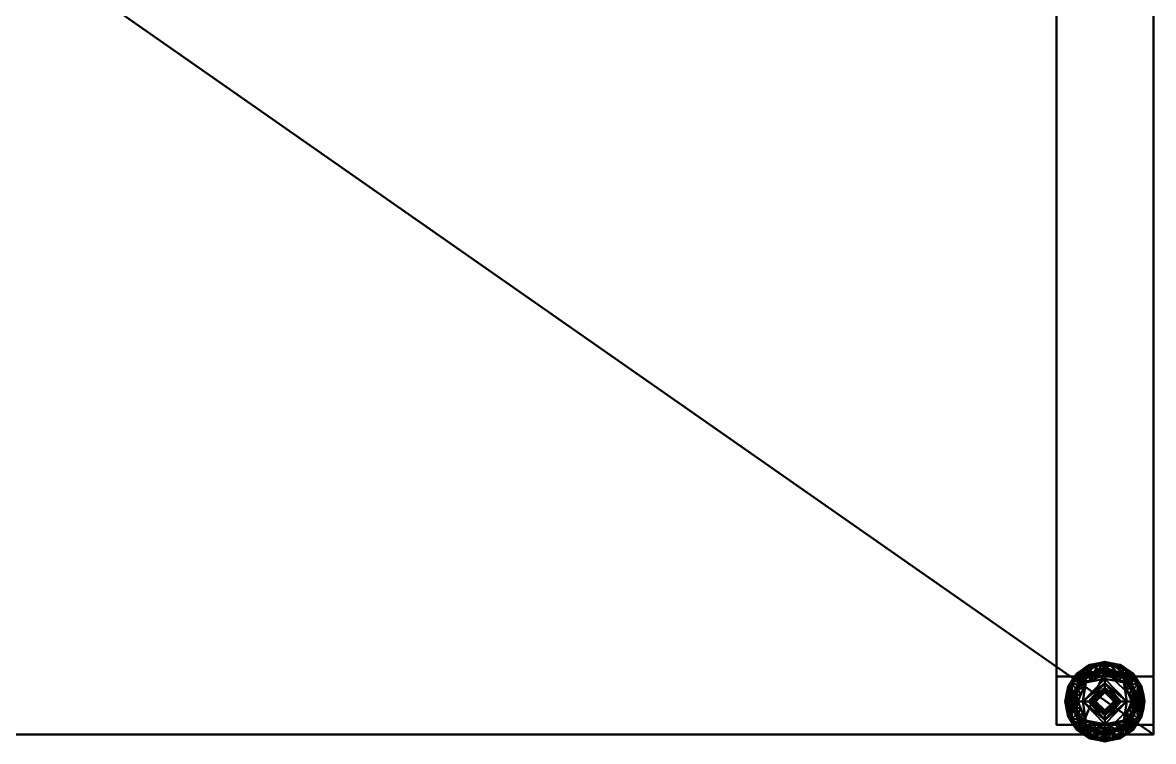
# Model space of a CAD drawing. Header units: millimetres. Extents: x -1100 to 900, y -204 to 602.
# Drawn here: x 317 to 900, y -204 to 167 of the extents above; entities that cross this region are included whole.
import ezdxf

# ---------------------------------------------------------------- set-up
doc = ezdxf.new("R2010")
doc.units = ezdxf.units.MM
doc.layers.add('I-FURN', color=7, linetype='Continuous', lineweight=40)

msp = doc.modelspace()

# ---------------------------------------------------------------- meshes
at = {"layer": 'I-FURN', "color": 37, "true_color": 0x826147}
mesh = msp.add_polyface(dxfattribs=at)
corners = [(900, 600, 724.81), (-1100, 600, 724.81), (-1100, -200, 724.81), (900, -200, 724.81), (34.54, 519.66, 724.81), (34.54, 404.66, 724.81), (-235.57, 404.66, 724.81), (-235.57, 519.66, 724.81)]
mesh.append_faces([[corners[k] for k in face] for face in [(6, 2, 5)]], dxfattribs={"vtx0": -1, "vtx1": -1, "color": 37})
mesh.append_faces([[corners[k] for k in face] for face in [(0, 4, 5), (4, 0, 1, 7)]], dxfattribs={"vtx0": -1, "vtx2": -1, "color": 37})
mesh.append_faces([[corners[k] for k in face] for face in [(5, 2, 3, 0)]], dxfattribs={"vtx0": -1, "vtx3": -1, "color": 37})
mesh.append_faces([[corners[k] for k in face] for face in [(6, 7, 1, 2)]], dxfattribs={"vtx1": -1, "vtx3": -1, "color": 37})
mesh = msp.add_polyface(dxfattribs=at)
corners = [(900, 600, 699.8), (900, -200, 699.8), (-1100, -200, 699.8), (-1100, 600, 699.8), (34.54, 519.66, 699.8), (-235.57, 519.66, 699.8), (-235.57, 404.66, 699.8), (34.54, 404.66, 699.8)]
mesh.append_faces([[corners[k] for k in face] for face in [(3, 5, 6, 2), (2, 6, 7, 1)]], dxfattribs={"vtx0": -1, "vtx2": -1, "color": 37})
mesh.append_faces([[corners[k] for k in face] for face in [(4, 5, 3, 0), (7, 4, 0, 1)]], dxfattribs={"vtx1": -1, "vtx3": -1, "color": 37})
at = {"layer": 'I-FURN', "color": 250, "true_color": 0x141414}
mesh = msp.add_polyface(dxfattribs=at)
corners = [(850, 595, 699.8), (850, 595, 15), (850, 570, 15), (850, 570, 649.8), (850, -170, 649.8), (850, -170, 15), (850, -195, 15), (850, -195, 699.8)]
mesh.append_faces([[corners[k] for k in face] for face in [(3, 0, 1, 2)]], dxfattribs={"vtx0": -1, "color": 250})
mesh.append_faces([[corners[k] for k in face] for face in [(6, 7, 4, 5)]], dxfattribs={"vtx1": -1, "color": 250})
mesh.append_faces([[corners[k] for k in face] for face in [(3, 4, 7, 0)]], dxfattribs={"vtx1": -1, "vtx3": -1, "color": 250})
mesh = msp.add_polyface(dxfattribs=at)
corners = [(900, -195, 699.8), (900, 595, 699.8), (850, 595, 699.8), (850, -195, 699.8)]
mesh.append_faces([[corners[k] for k in face] for face in [(0, 1, 2, 3)]], dxfattribs={"color": 250})
at = {"layer": 'I-FURN', "color": 37, "true_color": 0x826147}
mesh = msp.add_polyface(dxfattribs=at)
corners = [(900, 600, 724.81), (900, -200, 724.81), (900, -200, 699.8), (900, 600, 699.8)]
mesh.append_faces([[corners[k] for k in face] for face in [(0, 1, 2, 3)]], dxfattribs={"color": 37})
at = {"layer": 'I-FURN', "color": 250, "true_color": 0x141414}
mesh = msp.add_polyface(dxfattribs=at)
corners = [(900, 595, 699.8), (900, -195, 699.8), (900, -195, 15), (900, -170, 15), (900, -170, 649.8), (900, 570, 649.8), (900, 570, 15), (900, 595, 15)]
mesh.append_faces([[corners[k] for k in face] for face in [(4, 1, 2, 3)]], dxfattribs={"vtx0": -1, "color": 250})
mesh.append_faces([[corners[k] for k in face] for face in [(7, 0, 5, 6)]], dxfattribs={"vtx1": -1, "color": 250})
mesh.append_faces([[corners[k] for k in face] for face in [(4, 5, 0, 1)]], dxfattribs={"vtx1": -1, "vtx3": -1, "color": 250})
mesh = msp.add_polyface(dxfattribs=at)
corners = [(900, 570, 649.8), (900, -170, 649.8), (850, -170, 649.8), (850, 570, 649.8)]
mesh.append_faces([[corners[k] for k in face] for face in [(0, 1, 2, 3)]], dxfattribs={"color": 250})
at = {"layer": 'I-FURN', "color": 250, "true_color": 0x191919}
mesh = msp.add_polyface(dxfattribs=at)
corners = [(891.1, -183.03), (886.38, -171.65, -0.05), (875, -166.93, -0.07), (863.62, -171.65, -0.05), (858.9, -183.03), (857.22, -183.03, 0.33), (855.79, -183.03, 1.29), (854.83, -183.02, 2.72), (854.5, -183.01, 4.4), (856.06, -175.17, 4.36), (860.5, -168.52, 4.33), (867.15, -164.07, 4.31), (875, -162.51, 4.31), (882.85, -164.07, 4.31), (889.5, -168.52, 4.33), (893.94, -175.17, 4.36), (895.5, -183.01, 4.4), (895.17, -183.02, 2.72), (894.21, -183.03, 1.29), (892.78, -183.03, 0.33), (892.03, -174.39, 1.14), (857.97, -174.39, 1.14), (894.65, -178.72, 4.38), (855.35, -178.72, 4.38), (893.79, -178.22, 1.47), (856.21, -178.22, 1.47), (879, -164.24, 1.2), (871, -164.24, 1.2), (885.55, -166.85, 1.32), (864.45, -166.85, 1.32), (892.49, -179.08, 0.38), (888.74, -177.34, -0.03), (857.51, -179.08, 0.38), (861.26, -177.34, -0.03), (888.85, -171.18, 0.5), (888.9, -168.79, 2.11), (891.72, -171.84, 4.35), (893, -173.9, 2.7), (886.17, -166.29, 4.32), (891.13, -170.87, 2.74), (861.15, -171.18, 0.5), (861.1, -168.79, 2.11), (858.28, -171.84, 4.35), (857, -173.9, 2.7), (863.83, -166.29, 4.32), (858.87, -170.87, 2.74), (880.69, -169.29, -0.06), (869.31, -169.29, -0.06), (878.92, -163.29, 4.31), (871.08, -163.29, 4.31), (875, -163.14, 2.07), (875.22, -164.75, 0.49), (886.3, -169.16, 0.32), (882.67, -166.64, 0.41), (882.39, -164.93, 1.58), (863.7, -169.16, 0.32), (867.33, -166.64, 0.41), (867.61, -164.93, 1.58)]
mesh.append_faces([[corners[k] for k in face] for face in [(22, 24, 15), (48, 50, 12), (0, 30, 19), (3, 56, 47), (33, 40, 3), (15, 37, 36), (38, 28, 13), (10, 45, 42), (2, 51, 46), (12, 50, 49), (49, 57, 11)]], dxfattribs={"vtx0": -1, "vtx1": -1, "color": 250})
mesh.append_faces([[corners[k] for k in face] for face in [(41, 44, 29), (25, 21, 32), (45, 43, 42), (19, 30, 24), (35, 34, 28), (50, 51, 27), (24, 22, 17), (20, 24, 30), (41, 29, 40), (24, 20, 37), (51, 47, 27), (52, 34, 1), (21, 33, 32), (25, 7, 23), (55, 56, 3), (27, 49, 50), (28, 38, 35), (31, 20, 30), (57, 49, 27), (32, 5, 25), (45, 21, 43), (52, 53, 28), (35, 20, 34), (54, 28, 53), (29, 55, 40), (20, 31, 34), (20, 39, 37), (36, 37, 39), (24, 37, 15), (39, 20, 35), (14, 39, 35), (33, 21, 40), (21, 41, 40), (43, 25, 9), (41, 45, 10), (25, 43, 21), (21, 45, 41), (1, 53, 52), (50, 48, 26), (27, 56, 57), (51, 50, 26), (46, 51, 26), (28, 34, 52), (46, 26, 53), (54, 53, 26), (48, 54, 26), (13, 28, 54), (55, 29, 56), (3, 40, 55), (57, 56, 29), (27, 47, 56), (29, 11, 57)]], dxfattribs={"vtx0": -1, "vtx1": -1, "vtx2": -1, "color": 250})
mesh.append_faces([[corners[k] for k in face] for face in [(24, 17, 18), (25, 6, 7), (54, 48, 13), (24, 18, 19), (25, 23, 9), (30, 0, 31), (34, 31, 1), (43, 9, 42), (41, 10, 44), (51, 2, 47), (53, 1, 46)]], dxfattribs={"vtx0": -1, "vtx2": -1, "color": 250})
mesh.append_faces([[corners[k] for k in face] for face in [(5, 6, 25), (4, 5, 32), (14, 36, 39), (33, 4, 32), (38, 14, 35), (44, 11, 29)]], dxfattribs={"vtx1": -1, "vtx2": -1, "color": 250})
mesh.append_faces([[corners[k] for k in face] for face in [(7, 8, 23), (22, 16, 17)]], dxfattribs={"vtx2": -1, "color": 250})
mesh = msp.add_polyface(dxfattribs=at)
corners = [(895.5, -183.01, 4.4), (893.94, -175.17, 4.36), (889.5, -168.52, 4.33), (882.85, -164.07, 4.31), (875, -162.51, 4.31), (867.15, -164.07, 4.31), (860.5, -168.52, 4.33), (856.06, -175.17, 4.36), (854.5, -183.01, 4.4), (854.7, -183.01, 5.72), (855.29, -183, 6.92), (856.21, -183, 7.88), (857.38, -182.99, 8.53), (862.54, -170.53, 8.47), (875, -165.37, 8.45), (887.46, -170.53, 8.47), (892.62, -182.99, 8.53), (893.79, -183, 7.88), (894.71, -183, 6.92), (895.3, -183.01, 5.72), (890.04, -176.76, 8.5), (859.96, -176.76, 8.5), (893.77, -176.61, 6.71), (856.23, -176.61, 6.71), (894.65, -178.72, 4.38), (855.35, -178.72, 4.38), (894.85, -179.35, 6.01), (855.15, -179.35, 6.01), (890.14, -170.52, 6.98), (859.86, -170.52, 6.98), (893.35, -178.96, 7.86), (892.14, -174.48, 7.55), (856.65, -178.96, 7.86), (857.86, -174.48, 7.55), (884.32, -165.77, 7), (865.68, -165.77, 7), (892.26, -172.78, 6.28), (857.74, -172.78, 6.28), (890.34, -169.73, 5.69), (886.17, -166.29, 4.32), (887.49, -167.36, 6.32), (891.72, -171.84, 4.35), (887.27, -168.47, 7.62), (859.66, -169.73, 5.69), (863.83, -166.29, 4.32), (862.51, -167.36, 6.32), (858.28, -171.84, 4.35), (862.44, -168.71, 7.62), (861.25, -173.65, 8.48), (884.61, -165.13, 5.64), (878.84, -163.3, 6.2), (872.09, -163.37, 6.62), (865.39, -165.13, 5.64), (871.08, -163.29, 4.31), (868.52, -164.04, 6.27), (881.23, -167.95, 8.46), (884.35, -169.24, 8.46), (868.77, -167.95, 8.46), (869.26, -164.85, 7.6), (865.65, -169.24, 8.46), (873.17, -164.24, 7.75), (878.09, -164.33, 7.69), (871.88, -166.66, 8.45), (891.33, -179.88, 8.51), (858.67, -179.88, 8.51), (888.75, -173.65, 8.48), (878.92, -163.29, 4.31), (878.12, -166.66, 8.45)]
mesh.append_faces([[corners[k] for k in face] for face in [(17, 30, 16), (11, 27, 10), (1, 26, 24), (19, 26, 18), (5, 54, 53), (41, 36, 1), (6, 45, 44), (44, 52, 5), (56, 34, 55)]], dxfattribs={"vtx0": -1, "vtx1": -1, "color": 250})
mesh.append_faces([[corners[k] for k in face] for face in [(7, 27, 23), (22, 26, 1), (19, 24, 26), (31, 30, 22), (28, 31, 36), (28, 40, 42), (28, 38, 40), (50, 34, 49), (25, 9, 27), (29, 45, 43), (37, 23, 33), (22, 30, 17), (33, 23, 32), (29, 47, 45), (36, 38, 28), (22, 17, 26), (27, 11, 23), (11, 32, 23), (31, 63, 30), (22, 36, 31), (43, 46, 37), (42, 65, 28), (35, 45, 47), (33, 29, 37), (33, 32, 64), (29, 48, 47), (3, 50, 49), (61, 50, 51), (51, 50, 4), (22, 1, 36), (36, 41, 38), (43, 37, 29), (7, 23, 37), (58, 51, 54), (34, 42, 40), (2, 40, 38), (34, 40, 49), (44, 45, 52), (52, 45, 35), (43, 45, 6), (33, 48, 29), (58, 60, 51), (39, 49, 40), (54, 5, 52), (61, 51, 60), (35, 58, 54), (34, 56, 42), (54, 52, 35), (53, 54, 51), (61, 34, 50), (35, 47, 59), (58, 62, 60), (58, 35, 59), (60, 14, 61), (34, 61, 55), (65, 31, 28)]], dxfattribs={"vtx0": -1, "vtx1": -1, "vtx2": -1, "color": 250})
mesh.append_faces([[corners[k] for k in face] for face in [(32, 11, 12), (27, 9, 10), (47, 48, 13), (27, 7, 25), (32, 12, 64), (49, 39, 3), (43, 6, 46), (51, 4, 53), (47, 13, 59)]], dxfattribs={"vtx0": -1, "vtx2": -1, "color": 250})
mesh.append_faces([[corners[k] for k in face] for face in [(31, 65, 20, 63), (33, 64, 21, 48), (58, 59, 57, 62), (50, 3, 66, 4), (61, 14, 67, 55)]], dxfattribs={"vtx0": -1, "vtx3": -1, "color": 250})
mesh.append_faces([[corners[k] for k in face] for face in [(2, 39, 40), (17, 18, 26), (41, 2, 38), (15, 65, 42), (46, 7, 37), (56, 15, 42), (62, 14, 60), (63, 16, 30)]], dxfattribs={"vtx1": -1, "vtx2": -1, "color": 250})
mesh.append_faces([[corners[k] for k in face] for face in [(19, 0, 24), (25, 8, 9)]], dxfattribs={"vtx2": -1, "color": 250})
mesh = msp.add_polyface(dxfattribs=at)
corners = [(857.38, -182.99, 8.53), (858.35, -182.99, 8.92), (859.3, -182.99, 9.36), (860.23, -182.99, 9.85), (861.14, -182.98, 10.38), (865.2, -173.18, 10.34), (875, -169.12, 10.32), (884.8, -173.18, 10.34), (888.86, -182.98, 10.38), (889.77, -182.99, 9.85), (890.7, -182.99, 9.36), (891.65, -182.99, 8.92), (892.62, -182.99, 8.53), (887.46, -170.53, 8.47), (875, -165.37, 8.45), (862.54, -170.53, 8.47), (887.41, -179.46, 10.37), (862.59, -179.46, 10.37), (890.77, -178.52, 8.51), (859.23, -178.52, 8.51), (890.67, -179, 9.11), (859.33, -179, 9.11), (889.12, -174.52, 8.49), (887.4, -173.37, 9.31), (879.9, -171.15, 10.33), (881.23, -167.95, 8.46), (860.88, -174.52, 8.49), (862.6, -173.37, 9.31), (870.1, -171.15, 10.33), (868.77, -167.95, 8.46), (878.06, -167.6, 9.29), (871.95, -167.64, 9.31), (866.82, -169.78, 9.37), (883.48, -170.3, 9.52), (889.62, -179.72, 9.71), (886.1, -176.32, 10.35), (888.99, -176.49, 9.46), (889.95, -175.85, 8.92), (887.39, -174.89, 9.79), (885.66, -172.63, 9.75), (860.38, -179.72, 9.71), (863.9, -176.32, 10.35), (861.01, -176.49, 9.46), (860.05, -175.85, 8.92), (862.61, -174.89, 9.79), (864.34, -172.63, 9.75), (864.49, -171.26, 9.28), (865.65, -169.24, 8.46), (865.58, -169.38, 8.9), (868.89, -167.84, 8.98), (871.88, -166.66, 8.45), (873.37, -166.45, 8.85), (876.7, -166.42, 8.84), (879.95, -167.12, 8.85), (884.35, -169.24, 8.46), (885.42, -170.29, 8.96), (881.09, -168.57, 9.31), (878.12, -166.66, 8.45), (875, -167.29, 9.28), (882.88, -168.42, 8.89), (869.42, -168.7, 9.47), (877.45, -170.14, 10.33), (872.55, -170.14, 10.33), (867.65, -172.17, 10.33), (882.35, -172.17, 10.33)]
mesh.append_faces([[corners[k] for k in face] for face in [(16, 36, 35), (2, 21, 1), (22, 37, 18), (35, 38, 7), (3, 40, 2), (63, 45, 5), (7, 39, 64)]], dxfattribs={"vtx0": -1, "vtx1": -1, "color": 250})
mesh.append_faces([[corners[k] for k in face] for face in [(40, 42, 21), (52, 58, 30), (20, 37, 36), (37, 20, 18), (27, 43, 42), (23, 39, 38), (40, 21, 2), (31, 6, 58), (21, 19, 1), (18, 20, 11), (49, 31, 51), (33, 64, 39), (23, 55, 39), (44, 5, 45), (34, 20, 36), (48, 32, 49), (32, 60, 49), (50, 49, 51), (32, 46, 45), (52, 30, 53), (36, 23, 38), (20, 34, 10), (16, 34, 36), (39, 7, 38), (22, 23, 37), (36, 37, 23), (38, 35, 36), (33, 39, 55), (21, 42, 43), (17, 42, 40), (27, 42, 44), (21, 43, 19), (26, 43, 27), (45, 27, 44), (44, 42, 41), (27, 45, 46), (63, 32, 45), (46, 15, 27), (60, 31, 49), (32, 48, 46), (46, 48, 15), (49, 29, 48), (14, 51, 52), (51, 31, 58), (52, 53, 57), (53, 30, 56), (55, 59, 33), (13, 55, 23), (59, 56, 33), (59, 53, 56), (33, 56, 24), (51, 58, 52), (30, 61, 56), (53, 59, 25), (59, 55, 54), (30, 58, 61), (31, 60, 62), (32, 63, 60)]], dxfattribs={"vtx0": -1, "vtx1": -1, "vtx2": -1, "color": 250})
mesh.append_faces([[corners[k] for k in face] for face in [(34, 16, 8), (27, 15, 26), (40, 3, 4), (43, 26, 19), (23, 22, 13), (34, 8, 9), (58, 6, 61), (42, 17, 41), (59, 54, 25), (56, 61, 24), (44, 41, 5), (51, 14, 50), (55, 13, 54), (33, 24, 64)]], dxfattribs={"vtx0": -1, "vtx2": -1, "color": 250})
mesh.append_faces([[corners[k] for k in face] for face in [(12, 18, 11)]], dxfattribs={"vtx1": -1, "color": 250})
mesh.append_faces([[corners[k] for k in face] for face in [(4, 17, 40), (10, 11, 20), (9, 10, 34), (47, 15, 48, 29), (28, 62, 60, 63), (50, 29, 49), (25, 57, 53), (57, 14, 52), (62, 6, 31)]], dxfattribs={"vtx1": -1, "vtx2": -1, "color": 250})
mesh.append_faces([[corners[k] for k in face] for face in [(19, 0, 1)]], dxfattribs={"vtx2": -1, "color": 250})
mesh = msp.add_polyface(dxfattribs=at)
corners = [(858.9, -183.03), (863.62, -171.65, -0.05), (875, -166.93, -0.07), (886.38, -171.65, -0.05), (891.1, -183.03), (886.38, -194.42, 0.05), (875, -199.13, 0.07), (863.62, -194.42, 0.05)]
mesh.append_faces([[corners[k] for k in face] for face in [(2, 7, 0, 1), (4, 2, 3)]], dxfattribs={"vtx0": -1, "color": 250})
mesh.append_faces([[corners[k] for k in face] for face in [(5, 6, 4)]], dxfattribs={"vtx1": -1, "color": 250})
mesh.append_faces([[corners[k] for k in face] for face in [(6, 7, 2, 4)]], dxfattribs={"vtx1": -1, "vtx2": -1, "vtx3": -1, "color": 250})
at = {"layer": 'I-FURN', "color": 250, "true_color": 0x141414}
mesh = msp.add_polyface(dxfattribs=at)
corners = [(900, -170, 649.8), (900, -170, 15), (850, -170, 15), (850, -170, 649.8)]
mesh.append_faces([[corners[k] for k in face] for face in [(3, 0, 1, 2)]], dxfattribs={"color": 250})
mesh = msp.add_polyface(dxfattribs=at)
corners = [(900, -170, 15), (900, -195, 15), (850, -195, 15), (850, -170, 15)]
mesh.append_faces([[corners[k] for k in face] for face in [(0, 1, 2, 3)]], dxfattribs={"color": 250})
at = {"layer": 'I-FURN', "color": 250, "true_color": 0x191919}
mesh = msp.add_polyface(dxfattribs=at)
corners = [(875, -196.85, 10.45), (875, -194.69, 11.66), (875, -192.43, 12.66), (875, -190.08, 13.44), (875, -187.67, 13.99), (873.95, -187.55, 13.99), (872.96, -187.2, 13.99), (872.07, -186.64, 13.99), (871.33, -185.9, 13.98), (870.77, -185.01, 13.98), (870.42, -184.01, 13.98), (870.3, -182.97, 13.97), (870.42, -181.92, 13.97), (870.77, -180.93, 13.96), (871.33, -180.04, 13.96), (872.07, -179.29, 13.95), (872.96, -178.73, 13.95), (873.95, -178.39, 13.95), (875, -178.27, 13.95), (875, -175.86, 13.37), (875, -173.52, 12.57), (875, -171.27, 11.55), (875, -169.12, 10.32), (865.2, -173.18, 10.34), (861.14, -182.98, 10.38), (865.2, -192.79, 10.43), (866.71, -182.97, 13.04), (863.67, -182.98, 11.8)]
mesh.append_faces([[corners[k] for k in face] for face in [(3, 26, 2), (20, 26, 19), (2, 27, 1), (24, 27, 23), (13, 26, 12)]], dxfattribs={"vtx0": -1, "vtx1": -1, "color": 250})
mesh.append_faces([[corners[k] for k in face] for face in [(27, 25, 1), (26, 27, 2), (20, 27, 26), (13, 19, 26), (3, 9, 26), (27, 21, 23)]], dxfattribs={"vtx0": -1, "vtx1": -1, "vtx2": -1, "color": 250})
mesh.append_faces([[corners[k] for k in face] for face in [(19, 15, 16), (27, 24, 25)]], dxfattribs={"vtx0": -1, "vtx2": -1, "color": 250})
mesh.append_faces([[corners[k] for k in face] for face in [(4, 5, 3), (0, 1, 25), (22, 23, 21)]], dxfattribs={"vtx1": -1, "color": 250})
mesh.append_faces([[corners[k] for k in face] for face in [(5, 6, 3), (8, 9, 3), (7, 8, 3), (6, 7, 3), (11, 12, 26), (10, 11, 26), (9, 10, 26), (13, 14, 19), (14, 15, 19), (20, 21, 27), (16, 17, 19)]], dxfattribs={"vtx1": -1, "vtx2": -1, "color": 250})
mesh.append_faces([[corners[k] for k in face] for face in [(17, 18, 19)]], dxfattribs={"vtx2": -1, "color": 250})
mesh = msp.add_polyface(dxfattribs=at)
corners = [(875, -187.67, 13.99), (875, -190.08, 13.44), (875, -192.43, 12.66), (875, -194.69, 11.66), (875, -196.85, 10.45), (884.8, -192.79, 10.43), (888.86, -182.98, 10.38), (884.8, -173.18, 10.34), (875, -169.12, 10.32), (875, -171.27, 11.55), (875, -173.52, 12.57), (875, -175.86, 13.37), (875, -178.27, 13.95), (876.05, -178.39, 13.95), (877.04, -178.73, 13.95), (877.93, -179.29, 13.95), (878.67, -180.04, 13.96), (879.23, -180.93, 13.96), (879.58, -181.92, 13.97), (879.7, -182.97, 13.97), (879.58, -184.01, 13.98), (879.23, -185.01, 13.98), (878.67, -185.9, 13.98), (877.93, -186.64, 13.99), (877.04, -187.2, 13.99), (876.05, -187.55, 13.99), (883.29, -182.97, 13.04), (886.33, -182.98, 11.8)]
mesh.append_faces([[corners[k] for k in face] for face in [(10, 27, 9), (18, 26, 17), (20, 26, 19), (6, 27, 5)]], dxfattribs={"vtx0": -1, "vtx1": -1, "color": 250})
mesh.append_faces([[corners[k] for k in face] for face in [(17, 26, 11), (2, 27, 26), (7, 9, 27), (26, 27, 10), (3, 5, 27), (21, 1, 26)]], dxfattribs={"vtx0": -1, "vtx1": -1, "vtx2": -1, "color": 250})
mesh.append_faces([[corners[k] for k in face] for face in [(27, 2, 3), (26, 10, 11), (11, 13, 14), (26, 18, 19)]], dxfattribs={"vtx0": -1, "vtx2": -1, "color": 250})
mesh.append_faces([[corners[k] for k in face] for face in [(12, 13, 11), (8, 9, 7), (4, 5, 3)]], dxfattribs={"vtx1": -1, "color": 250})
mesh.append_faces([[corners[k] for k in face] for face in [(16, 17, 11), (15, 16, 11), (6, 7, 27), (14, 15, 11), (22, 23, 1), (21, 22, 1), (24, 25, 1), (23, 24, 1), (20, 21, 26), (1, 2, 26)]], dxfattribs={"vtx1": -1, "vtx2": -1, "color": 250})
mesh.append_faces([[corners[k] for k in face] for face in [(25, 0, 1)]], dxfattribs={"vtx2": -1, "color": 250})
mesh = msp.add_polyface(dxfattribs=at)
corners = [(870.3, -182.94, 20), (875, -178.24, 19.98), (879.7, -182.94, 20), (879.7, -182.95, 18.49), (879.7, -182.95, 16.99), (879.7, -182.96, 15.48), (879.7, -182.97, 13.97), (879.58, -181.92, 13.97), (879.23, -180.93, 13.96), (878.67, -180.04, 13.96), (877.93, -179.29, 13.95), (877.04, -178.73, 13.95), (876.05, -178.39, 13.95), (875, -178.27, 13.95), (873.95, -178.39, 13.95), (872.96, -178.73, 13.95), (872.07, -179.29, 13.95), (871.33, -180.04, 13.96), (870.77, -180.93, 13.96), (870.42, -181.92, 13.97), (870.3, -182.97, 13.97), (870.3, -182.96, 15.48), (870.3, -182.95, 16.99), (870.3, -182.95, 18.49)]
mesh.append_faces([[corners[k] for k in face] for face in [(21, 19, 20), (7, 5, 6)]], dxfattribs={"vtx0": -1, "color": 250})
mesh.append_faces([[corners[k] for k in face] for face in [(15, 22, 14), (5, 11, 4)]], dxfattribs={"vtx0": -1, "vtx1": -1, "color": 250})
mesh.append_faces([[corners[k] for k in face] for face in [(13, 22, 1), (4, 13, 1)]], dxfattribs={"vtx0": -1, "vtx1": -1, "vtx2": -1, "color": 250})
mesh.append_faces([[corners[k] for k in face] for face in [(15, 21, 22), (21, 18, 19), (21, 16, 17), (21, 15, 16), (4, 11, 12), (5, 10, 11), (5, 8, 9), (5, 7, 8)]], dxfattribs={"vtx0": -1, "vtx2": -1, "color": 250})
mesh.append_faces([[corners[k] for k in face] for face in [(3, 4, 1, 2)]], dxfattribs={"vtx1": -1, "color": 250})
mesh.append_faces([[corners[k] for k in face] for face in [(13, 14, 22), (17, 18, 21), (12, 13, 4), (9, 10, 5)]], dxfattribs={"vtx1": -1, "vtx2": -1, "color": 250})
mesh.append_faces([[corners[k] for k in face] for face in [(23, 0, 1, 22)]], dxfattribs={"vtx2": -1, "color": 250})
mesh = msp.add_polyface(dxfattribs=at)
corners = [(870.4, -182.87, 35), (875, -178.27, 34.98), (879.6, -182.87, 35), (879.6, -182.89, 31.25), (879.6, -182.91, 27.5), (879.6, -182.92, 23.75), (879.6, -182.94, 20), (875, -178.34, 19.98), (870.4, -182.94, 20), (870.4, -182.92, 23.75), (870.4, -182.91, 27.5), (870.4, -182.89, 31.25)]
mesh.append_faces([[corners[k] for k in face] for face in [(7, 1, 4)]], dxfattribs={"vtx0": -1, "vtx1": -1, "vtx2": -1, "color": 250})
mesh.append_faces([[corners[k] for k in face] for face in [(10, 11, 1, 7)]], dxfattribs={"vtx1": -1, "vtx2": -1, "vtx3": -1, "color": 250})
mesh.append_faces([[corners[k] for k in face] for face in [(11, 0, 1), (5, 6, 7, 4)]], dxfattribs={"vtx2": -1, "color": 250})
mesh.append_faces([[corners[k] for k in face] for face in [(7, 8, 9, 10), (1, 2, 3, 4)]], dxfattribs={"vtx3": -1, "color": 250})
mesh = msp.add_polyface(dxfattribs=at)
corners = [(870.4, -182.87, 35), (875, -187.47, 35.02), (879.6, -182.87, 35), (875, -178.27, 34.98)]
mesh.append_faces([[corners[k] for k in face] for face in [(0, 1, 2, 3)]], dxfattribs={"color": 250})
mesh = msp.add_polyface(dxfattribs=at)
corners = [(857.38, -182.99, 8.53), (856.21, -183, 7.88), (855.29, -183, 6.92), (854.7, -183.01, 5.72), (854.5, -183.01, 4.4), (856.06, -190.86, 4.44), (860.5, -197.51, 4.47), (867.15, -201.95, 4.49), (875, -203.51, 4.49), (882.85, -201.95, 4.49), (889.5, -197.51, 4.47), (893.94, -190.86, 4.44), (895.5, -183.01, 4.4), (895.3, -183.01, 5.72), (894.71, -183, 6.92), (893.79, -183, 7.88), (892.62, -182.99, 8.53), (887.46, -195.46, 8.59), (875, -200.62, 8.61), (862.54, -195.46, 8.59), (859.96, -189.22, 8.56), (890.04, -189.22, 8.56), (856.23, -189.39, 6.77), (893.77, -189.39, 6.77), (855.35, -187.3, 4.42), (894.65, -187.3, 4.42), (855.15, -186.66, 6.05), (894.85, -186.66, 6.05), (859.86, -195.48, 7.09), (890.14, -195.48, 7.09), (856.65, -187.03, 7.9), (857.86, -191.51, 7.62), (893.35, -187.03, 7.9), (892.14, -191.51, 7.62), (865.68, -200.23, 7.16), (884.32, -200.23, 7.16), (857.74, -193.23, 6.37), (892.26, -193.23, 6.37), (859.66, -196.28, 5.81), (863.83, -199.73, 4.48), (862.51, -198.65, 6.47), (858.28, -194.18, 4.45), (862.73, -197.53, 7.76), (890.34, -196.28, 5.81), (886.17, -199.73, 4.48), (887.49, -198.65, 6.47), (891.72, -194.18, 4.45), (887.56, -197.29, 7.75), (888.75, -192.34, 8.57), (865.39, -200.89, 5.8), (871.16, -202.71, 6.38), (877.91, -202.63, 6.8), (884.61, -200.89, 5.8), (878.92, -202.73, 4.49), (881.48, -201.97, 6.44), (868.77, -198.04, 8.6), (865.65, -196.75, 8.59), (881.23, -198.04, 8.6), (880.74, -201.14, 7.76), (884.35, -196.75, 8.59), (876.83, -201.75, 7.93), (871.91, -201.66, 7.87), (878.12, -199.33, 8.6), (858.67, -186.11, 8.54), (891.33, -186.11, 8.54), (861.25, -192.34, 8.57), (871.08, -202.73, 4.49), (871.88, -199.33, 8.6)]
mesh.append_faces([[corners[k] for k in face] for face in [(15, 27, 14), (3, 26, 2), (2, 26, 1), (1, 30, 0), (5, 26, 24), (17, 47, 48), (9, 54, 53), (41, 36, 5), (10, 45, 44), (44, 52, 9), (56, 34, 55)]], dxfattribs={"vtx0": -1, "vtx1": -1, "color": 250})
mesh.append_faces([[corners[k] for k in face] for face in [(22, 26, 5), (33, 23, 32), (22, 30, 1), (42, 28, 40), (3, 24, 26), (36, 38, 28), (25, 13, 27), (28, 31, 36), (22, 1, 26), (28, 38, 40), (31, 30, 22), (50, 34, 49), (11, 27, 23), (47, 45, 29), (42, 65, 28), (23, 33, 37), (43, 29, 45), (15, 23, 27), (22, 36, 31), (43, 46, 37), (32, 23, 15), (31, 63, 30), (35, 45, 47), (33, 29, 37), (33, 32, 64), (29, 48, 47), (7, 50, 49), (61, 50, 51), (51, 50, 8), (22, 5, 36), (36, 41, 38), (43, 37, 29), (11, 23, 37), (58, 51, 54), (34, 42, 40), (6, 40, 38), (34, 40, 49), (44, 45, 52), (52, 45, 35), (43, 45, 10), (33, 48, 29), (58, 60, 51), (39, 49, 40), (54, 9, 52), (61, 51, 60), (35, 58, 54), (34, 56, 42), (54, 52, 35), (53, 54, 51), (61, 34, 50), (35, 47, 59), (58, 62, 60), (58, 35, 59), (60, 18, 61), (34, 61, 55), (65, 31, 28)]], dxfattribs={"vtx0": -1, "vtx1": -1, "vtx2": -1, "color": 250})
mesh.append_faces([[corners[k] for k in face] for face in [(40, 6, 39), (27, 13, 14), (32, 15, 16), (32, 16, 64), (49, 39, 7), (43, 10, 46), (51, 8, 53), (47, 17, 59)]], dxfattribs={"vtx0": -1, "vtx2": -1, "color": 250})
mesh.append_faces([[corners[k] for k in face] for face in [(31, 65, 20, 63), (33, 64, 21, 48), (58, 59, 57, 62), (50, 7, 66, 8), (61, 18, 67, 55)]], dxfattribs={"vtx0": -1, "vtx3": -1, "color": 250})
mesh.append_faces([[corners[k] for k in face] for face in [(11, 25, 27), (41, 6, 38), (19, 65, 42), (46, 11, 37), (56, 19, 42), (62, 18, 60), (63, 0, 30)]], dxfattribs={"vtx1": -1, "vtx2": -1, "color": 250})
mesh.append_faces([[corners[k] for k in face] for face in [(3, 4, 24), (25, 12, 13)]], dxfattribs={"vtx2": -1, "color": 250})
mesh = msp.add_polyface(dxfattribs=at)
corners = [(854.5, -183.01, 4.4), (854.83, -183.02, 2.72), (855.79, -183.03, 1.29), (857.22, -183.03, 0.33), (858.9, -183.03), (863.62, -194.42, 0.05), (875, -199.13, 0.07), (886.38, -194.42, 0.05), (891.1, -183.03), (892.78, -183.03, 0.33), (894.21, -183.03, 1.29), (895.17, -183.02, 2.72), (895.5, -183.01, 4.4), (893.94, -190.86, 4.44), (889.5, -197.51, 4.47), (882.85, -201.95, 4.49), (875, -203.51, 4.49), (867.15, -201.95, 4.49), (860.5, -197.51, 4.47), (856.06, -190.86, 4.44), (857.97, -191.66, 1.22), (892.03, -191.66, 1.22), (855.35, -187.3, 4.42), (894.65, -187.3, 4.42), (856.21, -187.83, 1.51), (893.79, -187.83, 1.51), (871, -201.82, 1.38), (879, -201.82, 1.38), (864.45, -199.2, 1.47), (885.55, -199.2, 1.47), (857.51, -186.98, 0.42), (861.26, -188.72, 0.03), (892.49, -186.98, 0.42), (888.74, -188.72, 0.03), (861.15, -194.88, 0.61), (861.1, -197.26, 2.24), (858.28, -194.18, 4.45), (857, -192.14, 2.78), (863.83, -199.73, 4.48), (858.87, -195.17, 2.85), (888.85, -194.88, 0.61), (888.9, -197.26, 2.24), (891.72, -194.18, 4.45), (893, -192.14, 2.78), (886.17, -199.73, 4.48), (891.13, -195.17, 2.85), (869.31, -196.77, 0.06), (880.69, -196.77, 0.06), (871.08, -202.73, 4.49), (878.92, -202.73, 4.49), (875, -202.91, 2.25), (874.78, -201.31, 0.66), (863.7, -196.9, 0.44), (867.33, -199.42, 0.56), (867.61, -201.12, 1.74), (886.3, -196.9, 0.44), (882.67, -199.42, 0.56), (882.39, -201.12, 1.74)]
mesh.append_faces([[corners[k] for k in face] for face in [(4, 30, 3), (17, 54, 48), (22, 24, 19), (13, 25, 23), (48, 50, 16), (33, 40, 7), (19, 37, 36), (38, 28, 17), (14, 45, 42), (6, 51, 46), (16, 50, 49), (49, 57, 15)]], dxfattribs={"vtx0": -1, "vtx1": -1, "color": 250})
mesh.append_faces([[corners[k] for k in face] for face in [(28, 34, 52), (30, 24, 3), (35, 34, 28), (41, 44, 29), (25, 21, 32), (24, 22, 1), (31, 20, 30), (45, 21, 43), (51, 47, 27), (52, 53, 28), (20, 24, 30), (57, 49, 27), (28, 38, 35), (21, 33, 32), (45, 43, 42), (23, 25, 11), (41, 29, 40), (51, 50, 26), (9, 25, 32), (51, 27, 50), (24, 20, 37), (7, 55, 56), (35, 20, 34), (28, 53, 54), (55, 7, 40), (20, 31, 34), (20, 39, 37), (36, 37, 39), (24, 37, 19), (39, 20, 35), (18, 39, 35), (33, 21, 40), (21, 41, 40), (43, 25, 13), (41, 45, 14), (25, 43, 21), (21, 45, 41), (5, 53, 52), (50, 48, 26), (27, 56, 57), (49, 50, 27), (46, 51, 26), (34, 5, 52), (46, 26, 53), (54, 53, 26), (48, 54, 26), (17, 28, 54), (40, 29, 55), (55, 29, 56), (57, 56, 29), (27, 47, 56), (29, 15, 57)]], dxfattribs={"vtx0": -1, "vtx1": -1, "vtx2": -1, "color": 250})
mesh.append_faces([[corners[k] for k in face] for face in [(24, 1, 2), (24, 2, 3), (25, 9, 10), (56, 47, 7), (32, 8, 9), (25, 10, 11), (30, 4, 31), (34, 31, 5), (43, 13, 42), (41, 14, 44), (51, 6, 47), (53, 5, 46)]], dxfattribs={"vtx0": -1, "vtx2": -1, "color": 250})
mesh.append_faces([[corners[k] for k in face] for face in [(0, 1, 22)]], dxfattribs={"vtx1": -1, "color": 250})
mesh.append_faces([[corners[k] for k in face] for face in [(18, 36, 39), (33, 8, 32), (38, 18, 35), (44, 15, 29)]], dxfattribs={"vtx1": -1, "vtx2": -1, "color": 250})
mesh.append_faces([[corners[k] for k in face] for face in [(11, 12, 23)]], dxfattribs={"vtx2": -1, "color": 250})
mesh = msp.add_polyface(dxfattribs=at)
corners = [(888.86, -182.98, 10.38), (884.8, -192.79, 10.43), (875, -196.85, 10.45), (865.2, -192.79, 10.43), (861.14, -182.98, 10.38), (860.23, -182.99, 9.85), (859.3, -182.99, 9.36), (858.35, -182.99, 8.92), (857.38, -182.99, 8.53), (862.54, -195.46, 8.59), (875, -200.62, 8.61), (887.46, -195.46, 8.59), (892.62, -182.99, 8.53), (891.65, -182.99, 8.92), (890.7, -182.99, 9.36), (889.77, -182.99, 9.85), (862.59, -186.51, 10.4), (887.41, -186.51, 10.4), (859.23, -187.47, 8.55), (890.77, -187.47, 8.55), (859.33, -186.98, 9.15), (890.67, -186.98, 9.15), (860.88, -191.46, 8.57), (862.6, -192.61, 9.4), (870.1, -194.82, 10.44), (868.77, -198.04, 8.6), (889.12, -191.46, 8.57), (887.4, -192.61, 9.4), (879.9, -194.82, 10.44), (881.23, -198.04, 8.6), (871.94, -198.38, 9.43), (878.05, -198.34, 9.45), (883.18, -196.2, 9.5), (866.52, -195.68, 9.64), (860.38, -186.25, 9.74), (863.9, -189.65, 10.42), (861.01, -189.48, 9.52), (860.05, -190.13, 8.99), (862.61, -191.08, 9.87), (864.34, -193.34, 9.84), (889.62, -186.25, 9.74), (886.1, -189.65, 10.42), (888.99, -189.48, 9.52), (889.95, -190.13, 8.99), (887.39, -191.08, 9.87), (885.66, -193.34, 9.84), (885.51, -194.72, 9.38), (884.35, -196.75, 8.59), (884.42, -196.6, 9.02), (881.11, -198.15, 9.12), (878.12, -199.33, 8.6), (876.63, -199.54, 9), (873.3, -199.57, 8.99), (870.05, -198.86, 9), (865.65, -196.75, 8.59), (864.58, -195.69, 9.07), (868.91, -197.41, 9.45), (871.88, -199.33, 8.6), (875, -198.68, 9.43), (867.12, -197.56, 9.02), (880.58, -197.27, 9.61), (872.55, -195.83, 10.44), (877.45, -195.83, 10.44), (882.35, -193.8, 10.43), (867.65, -193.8, 10.43)]
mesh.append_faces([[corners[k] for k in face] for face in [(16, 36, 35), (14, 21, 13), (22, 37, 18), (35, 38, 3), (15, 40, 14), (63, 45, 1), (64, 33, 24)]], dxfattribs={"vtx0": -1, "vtx1": -1, "color": 250})
mesh.append_faces([[corners[k] for k in face] for face in [(40, 42, 21), (18, 20, 7), (27, 43, 42), (34, 20, 36), (20, 18, 37), (39, 38, 23), (52, 58, 30), (20, 37, 36), (44, 1, 45), (31, 2, 58), (21, 19, 13), (40, 21, 14), (23, 55, 39), (49, 31, 51), (48, 32, 49), (32, 60, 49), (50, 49, 51), (32, 46, 45), (52, 30, 53), (36, 23, 38), (20, 34, 6), (16, 34, 36), (39, 3, 38), (22, 23, 37), (36, 37, 23), (38, 35, 36), (33, 64, 39), (33, 39, 55), (21, 42, 43), (17, 42, 40), (27, 42, 44), (21, 43, 19), (26, 43, 27), (45, 27, 44), (44, 42, 41), (27, 45, 46), (63, 32, 45), (46, 11, 27), (60, 31, 49), (32, 48, 46), (46, 48, 11), (49, 29, 48), (10, 51, 52), (51, 31, 58), (52, 53, 57), (53, 30, 56), (55, 59, 33), (9, 55, 23), (59, 56, 33), (59, 53, 56), (33, 56, 24), (51, 58, 52), (30, 61, 56), (53, 59, 25), (59, 55, 54), (30, 58, 61), (31, 60, 62), (32, 63, 60)]], dxfattribs={"vtx0": -1, "vtx1": -1, "vtx2": -1, "color": 250})
mesh.append_faces([[corners[k] for k in face] for face in [(27, 11, 26), (34, 16, 4), (34, 4, 5), (58, 2, 61), (43, 26, 19), (42, 17, 41), (23, 22, 9), (59, 54, 25), (56, 61, 24), (44, 41, 1), (51, 10, 50), (55, 9, 54)]], dxfattribs={"vtx0": -1, "vtx2": -1, "color": 250})
mesh.append_faces([[corners[k] for k in face] for face in [(8, 18, 7)]], dxfattribs={"vtx1": -1, "color": 250})
mesh.append_faces([[corners[k] for k in face] for face in [(6, 7, 20), (5, 6, 34), (0, 17, 40), (15, 0, 40), (64, 3, 39), (47, 11, 48, 29), (28, 62, 60, 63), (50, 29, 49), (25, 57, 53), (57, 10, 52), (62, 2, 31)]], dxfattribs={"vtx1": -1, "vtx2": -1, "color": 250})
mesh.append_faces([[corners[k] for k in face] for face in [(19, 12, 13)]], dxfattribs={"vtx2": -1, "color": 250})
mesh = msp.add_polyface(dxfattribs=at)
corners = [(879.7, -182.97, 13.97), (879.7, -182.96, 15.48), (879.7, -182.95, 16.99), (879.7, -182.95, 18.49), (879.7, -182.94, 20), (875, -187.64, 20.02), (870.3, -182.94, 20), (870.3, -182.95, 18.49), (870.3, -182.95, 16.99), (870.3, -182.96, 15.48), (870.3, -182.97, 13.97), (870.42, -184.01, 13.98), (870.77, -185.01, 13.98), (871.33, -185.9, 13.98), (872.07, -186.64, 13.99), (872.96, -187.2, 13.99), (873.95, -187.55, 13.99), (875, -187.67, 13.99), (876.05, -187.55, 13.99), (877.04, -187.2, 13.99), (877.93, -186.64, 13.99), (878.67, -185.9, 13.98), (879.23, -185.01, 13.98), (879.58, -184.01, 13.98)]
mesh.append_faces([[corners[k] for k in face] for face in [(2, 19, 1), (16, 8, 15)]], dxfattribs={"vtx0": -1, "vtx1": -1, "color": 250})
mesh.append_faces([[corners[k] for k in face] for face in [(2, 5, 17), (8, 17, 5)]], dxfattribs={"vtx0": -1, "vtx1": -1, "vtx2": -1, "color": 250})
mesh.append_faces([[corners[k] for k in face] for face in [(2, 17, 18), (1, 21, 22), (1, 19, 20), (2, 18, 19), (15, 8, 9), (9, 13, 14), (9, 11, 12)]], dxfattribs={"vtx0": -1, "vtx2": -1, "color": 250})
mesh.append_faces([[corners[k] for k in face] for face in [(0, 1, 23)]], dxfattribs={"vtx1": -1, "color": 250})
mesh.append_faces([[corners[k] for k in face] for face in [(22, 23, 1), (20, 21, 1), (16, 17, 8), (14, 15, 9), (12, 13, 9)]], dxfattribs={"vtx1": -1, "vtx2": -1, "color": 250})
mesh.append_faces([[corners[k] for k in face] for face in [(3, 4, 5, 2), (9, 10, 11)]], dxfattribs={"vtx2": -1, "color": 250})
mesh.append_faces([[corners[k] for k in face] for face in [(5, 6, 7, 8)]], dxfattribs={"vtx3": -1, "color": 250})
mesh = msp.add_polyface(dxfattribs=at)
corners = [(879.6, -182.94, 20), (879.6, -182.92, 23.75), (879.6, -182.91, 27.5), (879.6, -182.89, 31.25), (879.6, -182.87, 35), (875, -187.47, 35.02), (870.4, -182.87, 35), (870.4, -182.89, 31.25), (870.4, -182.91, 27.5), (870.4, -182.92, 23.75), (870.4, -182.94, 20), (875, -187.54, 20.02)]
mesh.append_faces([[corners[k] for k in face] for face in [(7, 5, 6)]], dxfattribs={"vtx0": -1, "color": 250})
mesh.append_faces([[corners[k] for k in face] for face in [(11, 2, 5), (8, 11, 5, 7)]], dxfattribs={"vtx0": -1, "vtx1": -1, "vtx2": -1, "color": 250})
mesh.append_faces([[corners[k] for k in face] for face in [(1, 2, 11, 0)]], dxfattribs={"vtx1": -1, "color": 250})
mesh.append_faces([[corners[k] for k in face] for face in [(3, 4, 5, 2), (9, 10, 11, 8)]], dxfattribs={"vtx2": -1, "color": 250})
at = {"layer": 'I-FURN', "color": 250, "true_color": 0x141414}
mesh = msp.add_polyface(dxfattribs=at)
corners = [(900, -195, 15), (900, -195, 699.8), (850, -195, 699.8), (850, -195, 15)]
mesh.append_faces([[corners[k] for k in face] for face in [(3, 0, 1, 2)]], dxfattribs={"color": 250})
at = {"layer": 'I-FURN', "color": 37, "true_color": 0x826147}
mesh = msp.add_polyface(dxfattribs=at)
corners = [(900, -200, 724.81), (-1100, -200, 724.81), (-1100, -200, 699.8), (900, -200, 699.8)]
mesh.append_faces([[corners[k] for k in face] for face in [(0, 1, 2, 3)]], dxfattribs={"color": 37})

doc.saveas('drawing.dxf')
